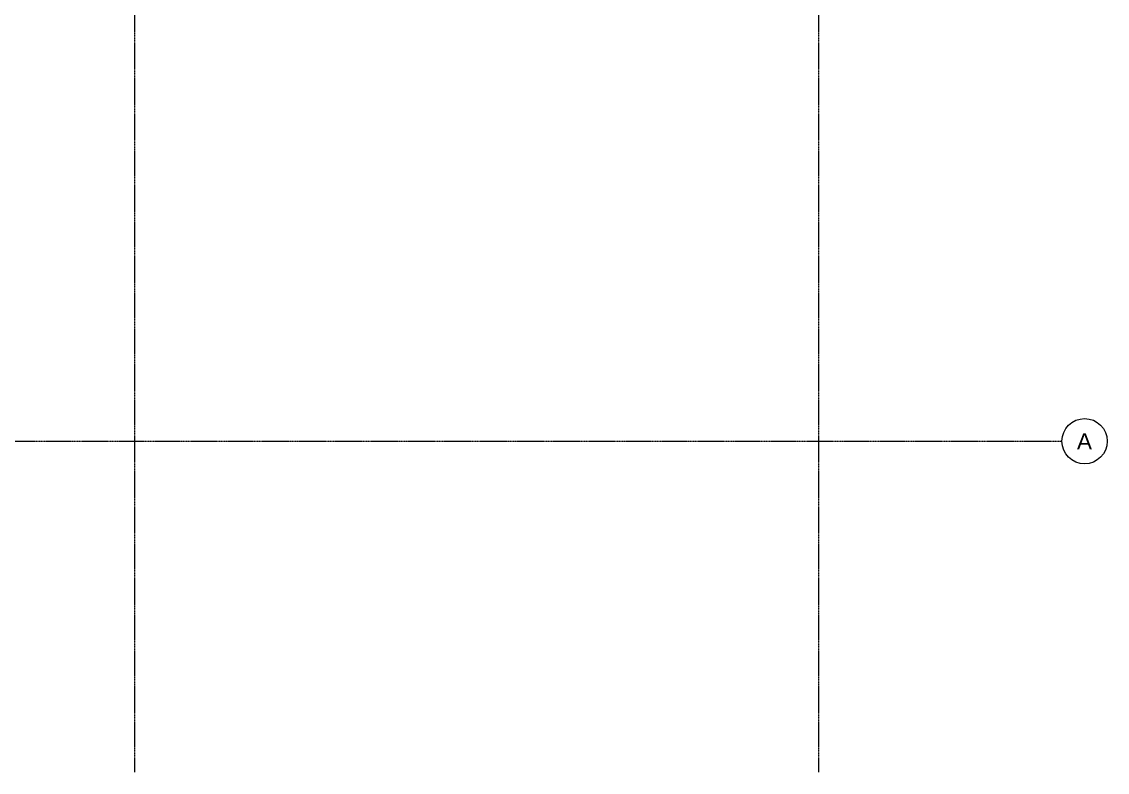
# Model space of a CAD drawing. Header units: inches. Extents: x -203 to 2070, y -968 to 768.
# Drawn here: x 1495 to 2070, y -968 to -571 of the extents above; entities that cross this region are included whole.
import ezdxf

# ---------------------------------------------------------------- set-up
doc = ezdxf.new("R2010")
doc.units = ezdxf.units.IN
doc.header["$MEASUREMENT"] = 0
doc.linetypes.add('Grid Line 1_2_', pattern=[0.875, 0.5, -0.125, 0.125, -0.125])
doc.layers.add('S-GRID', color=1, linetype='Continuous', lineweight=9)
doc.layers.add('S-GRID-IDEN', color=1, linetype='Continuous', lineweight=9)
doc.styles.add('Swis721 Lt BT_1', font='swissl.ttf', dxfattribs={"height": 8.514638})

# ---------------------------------------------------------------- blocks, each defined once
blk = doc.blocks.new('Grid - Grid Head - Circle-50561-LEVEL 11 - POWER _ SIGNAL')
at = {"layer": 'S-GRID-IDEN'}
blk.add_circle((0, 0), 0.125, dxfattribs=at)

msp = doc.modelspace()

# ---------------------------------------------------------------- linework, layer by layer
at = {"layer": 'S-GRID', "linetype": 'Grid Line 1_2_'}
for p, q in [((1554.73, -968.26), (1554.73, 744.46)), ((1917.11, -968.26), (1917.11, 744.46)), ((-203.03, -792.81), (2046, -792.81))]:
    msp.add_line(p, q, dxfattribs=at)

# ---------------------------------------------------------------- block references
at = {"layer": 'S-GRID-IDEN', "xscale": 95.99999999999994, "yscale": 95.99999999999994, "zscale": 95.99999999999994, "rotation": 269.9999999999994}
msp.add_blockref('Grid - Grid Head - Circle-50561-LEVEL 11 - POWER _ SIGNAL', (2058, -792.81), dxfattribs=at)

# ---------------------------------------------------------------- next in the draw order: texts
at = {"layer": 'S-GRID-IDEN', "insert": (2057.9, -788.58), "char_height": 8.51, "width": 8.748, "attachment_point": 2, "line_spacing_factor": 1.00667, "style": 'Swis721 Lt BT_1', "bg_fill": 3, "box_fill_scale": 1.25, "bg_fill_color": 0, "bg_fill_transparency": 0}
msp.add_mtext('A', dxfattribs=at)

doc.saveas('drawing.dxf')
